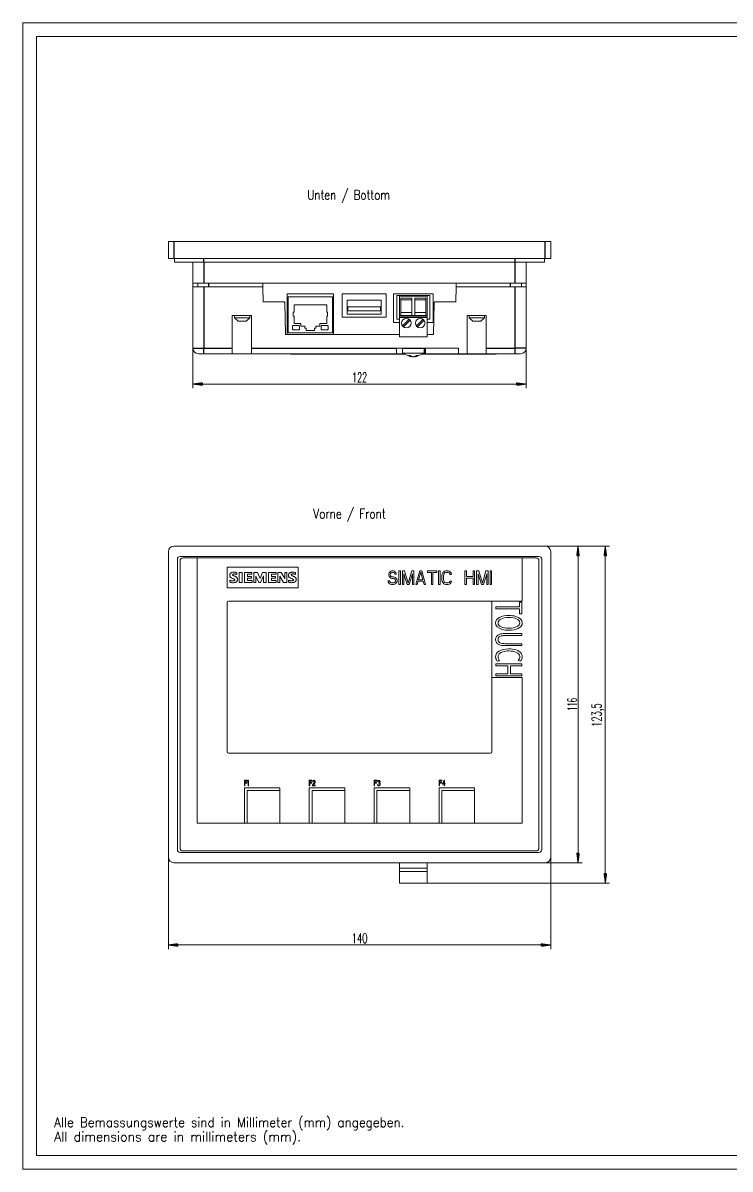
# Model space of a CAD drawing. Header units: millimetres. Extents: x 0 to 594, y 0 to 420.
# Drawn here: x 0 to 258.9, y 0 to 420 of the extents above; entities that cross this region are included whole.
import ezdxf

# ---------------------------------------------------------------- set-up
doc = ezdxf.new("R2010")
doc.units = ezdxf.units.MM
for name, color, linetype in [('1', 7, 'Continuous'), ('106', 7, 'Continuous'), ('201', 7, 'Continuous')]:
    doc.layers.add(name, color=color, linetype=linetype)
doc.styles.add('blockfont', font='simplex.shx')
doc.styles.add('latin_extended', font='simplex.shx')

msp = doc.modelspace()

# ---------------------------------------------------------------- hatches: boundary and pattern name
at = {"layer": '106', "linetype": 'Continuous', "lineweight": 13}
h = msp.add_hatch(dxfattribs=at)
h.set_pattern_fill('ANSI31', scale=0.0062, style=0)
h.paths.add_polyline_path([(62.246, 287.657), (65.746, 288.118), (65.746, 287.197)], flags=0)
h = msp.add_hatch(dxfattribs=at)
h.set_pattern_fill('ANSI31', scale=0.0062, style=0)
h.paths.add_polyline_path([(184.246, 287.657), (180.746, 287.197), (180.746, 288.118)], flags=0)
h = msp.add_hatch(dxfattribs=at)
h.set_pattern_fill('ANSI31', scale=0.0062, style=0)
h.paths.add_polyline_path([(203.246, 228.263), (203.707, 224.763), (202.785, 224.763)], flags=0)
h = msp.add_hatch(dxfattribs=at)
h.set_pattern_fill('ANSI31', scale=0.0062, style=0)
h.paths.add_polyline_path([(213.246, 228.263), (213.707, 224.763), (212.785, 224.763)], flags=0)
h = msp.add_hatch(dxfattribs=at)
h.set_pattern_fill('ANSI31', scale=0.0062, style=0)
h.paths.add_polyline_path([(203.246, 112.263), (202.785, 115.763), (203.707, 115.763)], flags=0)
h = msp.add_hatch(dxfattribs=at)
h.set_pattern_fill('ANSI31', scale=0.0062, style=0)
h.paths.add_polyline_path([(213.246, 104.763), (212.785, 108.263), (213.707, 108.263)], flags=0)
h = msp.add_hatch(dxfattribs=at)
h.set_pattern_fill('ANSI31', scale=0.0062, style=0)
h.paths.add_polyline_path([(53.246, 82.115), (56.746, 82.576), (56.746, 81.655)], flags=0)
h = msp.add_hatch(dxfattribs=at)
h.set_pattern_fill('ANSI31', scale=0.0062, style=0)
h.paths.add_polyline_path([(193.246, 82.115), (189.746, 81.655), (189.746, 82.576)], flags=0)

# ---------------------------------------------------------------- linework, layer by layer
at = {"layer": '1', "color": 7, "linetype": 'Continuous', "lineweight": 13}
for p, q in [((53.246, 339.875), (55.246, 339.875)), ((53.246, 333.675), (53.246, 339.875)), ((191.246, 339.875), (55.246, 339.875)), ((191.246, 339.875), (193.246, 339.875)), ((193.246, 339.875), (193.246, 333.675)), ((55.246, 333.675), (53.246, 333.675)), ((191.246, 333.675), (55.246, 333.675)), ((55.496, 332.275), (55.496, 333.675)), ((55.496, 332.275), (66.246, 332.275)), ((62.246, 324.675), (62.246, 332.275)), ((180.246, 332.275), (66.246, 332.275)), ((190.996, 332.275), (180.246, 332.275)), ((184.246, 332.275), (184.246, 324.675)), ((190.996, 332.275), (190.996, 333.675)), ((193.246, 333.675), (191.246, 333.675)), ((66.246, 324.675), (62.246, 324.675)), ((63.997, 323.275), (63.997, 324.675)), ((180.246, 324.675), (66.246, 324.675)), ((87.848, 323.275), (87.823, 324.675)), ((158.668, 324.675), (158.644, 323.275)), ((184.246, 324.675), (180.246, 324.675)), ((182.496, 324.675), (182.496, 323.275)), ((62.246, 300.775), (62.246, 323.275)), ((62.246, 323.275), (66.246, 323.275)), ((87.848, 323.275), (66.246, 323.275)), ((87.944, 317.775), (87.848, 323.275)), ((96.746, 305.775), (96.746, 320.675)), ((96.746, 320.675), (113.746, 320.675)), ((97.146, 319.675), (97.146, 306.425)), ((113.346, 319.675), (97.146, 319.675)), ((113.346, 306.425), (113.346, 319.675)), ((113.746, 320.675), (113.746, 305.775)), ((116.946, 312.202), (116.946, 320.675)), ((116.946, 320.675), (132.946, 320.675)), ((132.946, 320.675), (132.946, 312.202)), ((135.646, 320.675), (150.246, 320.675)), ((135.646, 310.175), (135.646, 320.675)), ((136.856, 320.075), (136.856, 311.475)), ((149.016, 320.075), (136.856, 320.075)), ((137.856, 319.905), (137.856, 312.739)), ((148.016, 319.905), (137.856, 319.905)), ((148.016, 319.905), (148.016, 312.739)), ((149.016, 311.475), (149.016, 320.075)), ((150.246, 320.675), (150.246, 310.175)), ((158.644, 323.275), (158.548, 317.775)), ((180.246, 323.275), (158.644, 323.275)), ((180.246, 323.275), (184.246, 323.275)), ((184.246, 323.275), (184.246, 300.775)), ((95.608, 317.775), (87.944, 317.775)), ((96.112, 305.775), (95.908, 317.481)), ((99.276, 314.012), (99.276, 316.64)), ((99.276, 316.64), (111.216, 316.64)), ((111.216, 316.64), (111.216, 314.012)), ((118.686, 318.395), (118.686, 313.275)), ((131.186, 318.395), (118.686, 318.395)), ((118.936, 315.945), (118.936, 314.445)), ((130.936, 315.945), (118.936, 315.945)), ((130.936, 314.445), (130.936, 315.945)), ((131.186, 313.275), (131.186, 318.395)), ((138.396, 319.105), (138.396, 312.739)), ((142.396, 319.105), (138.396, 319.105)), ((138.396, 318.499), (142.396, 318.499)), ((142.396, 319.105), (142.396, 312.739)), ((143.476, 319.105), (143.476, 312.739)), ((147.476, 319.105), (143.476, 319.105)), ((143.476, 318.499), (147.476, 318.499)), ((147.476, 319.105), (147.476, 312.739)), ((150.584, 317.481), (150.379, 305.775)), ((158.548, 317.775), (150.884, 317.775)), ((76.632, 312.775), (76.632, 300.775)), ((76.632, 312.775), (83.643, 312.775)), ((77.446, 312.775), (77.446, 311.975)), ((77.446, 311.975), (80.246, 311.975)), ((77.446, 311.975), (78.792, 310.675)), ((80.246, 311.975), (83.046, 311.975)), ((81.7, 310.675), (83.046, 311.975)), ((83.046, 311.975), (83.046, 312.775)), ((83.643, 300.775), (83.643, 312.775)), ((98.926, 312.488), (98.926, 314.012)), ((98.926, 314.012), (99.276, 314.012)), ((99.276, 312.488), (98.926, 312.488)), ((99.276, 309.86), (99.276, 312.488)), ((111.216, 314.012), (111.566, 314.012)), ((111.566, 312.488), (111.216, 312.488)), ((111.216, 312.488), (111.216, 309.86)), ((111.566, 314.012), (111.566, 312.488)), ((132.946, 312.202), (116.946, 312.202)), ((118.686, 313.275), (131.186, 313.275)), ((118.936, 314.445), (130.936, 314.445)), ((136.856, 311.475), (137.856, 311.475)), ((137.856, 312.739), (137.856, 312.505)), ((138.396, 312.739), (137.856, 312.739)), ((137.856, 312.505), (137.856, 312.005)), ((148.016, 312.505), (137.856, 312.505)), ((137.856, 312.005), (137.856, 305.005)), ((148.016, 312.005), (137.856, 312.005)), ((138.396, 313.843), (142.396, 313.843)), ((142.396, 312.739), (138.396, 312.739)), ((141.444, 311.407), (138.994, 308.957)), ((139.348, 308.604), (141.797, 311.053)), ((143.476, 312.739), (142.396, 312.739)), ((143.476, 313.843), (147.476, 313.843)), ((147.476, 312.739), (143.476, 312.739)), ((146.524, 311.407), (144.074, 308.957)), ((144.428, 308.604), (146.877, 311.053)), ((148.016, 312.739), (147.476, 312.739)), ((148.016, 312.739), (148.016, 312.505)), ((148.016, 312.505), (148.016, 312.005)), ((148.016, 312.005), (148.016, 305.005)), ((148.016, 311.475), (149.016, 311.475)), ((162.632, 312.775), (162.632, 298.775)), ((162.632, 312.775), (169.643, 312.775)), ((163.446, 312.775), (163.446, 311.975)), ((163.446, 311.975), (166.246, 311.975)), ((163.446, 311.975), (164.792, 310.675)), ((166.246, 311.975), (169.046, 311.975)), ((167.7, 310.675), (169.046, 311.975)), ((169.046, 311.975), (169.046, 312.775)), ((169.643, 300.775), (169.643, 312.775)), ((78.792, 310.675), (81.7, 310.675)), ((98.746, 307.82), (98.746, 308.82)), ((98.996, 309.07), (100.996, 309.07)), ((100.996, 307.57), (98.996, 307.57)), ((101.776, 309.86), (99.276, 309.86)), ((101.246, 308.82), (101.246, 307.82)), ((101.776, 308.86), (101.776, 309.86)), ((103.276, 308.86), (101.776, 308.86)), ((103.276, 308.11), (103.276, 308.86)), ((103.696, 308.11), (103.276, 308.11)), ((103.696, 307.32), (103.696, 308.11)), ((106.796, 307.32), (103.696, 307.32)), ((107.216, 308.11), (106.796, 308.11)), ((106.796, 308.11), (106.796, 307.32)), ((108.716, 308.86), (107.216, 308.86)), ((107.216, 308.86), (107.216, 308.11)), ((111.216, 309.86), (108.716, 309.86)), ((108.716, 309.86), (108.716, 308.86)), ((109.246, 307.82), (109.246, 308.82)), ((109.496, 309.07), (111.496, 309.07)), ((111.496, 307.57), (109.496, 307.57)), ((111.746, 308.82), (111.746, 307.82)), ((137.856, 310.175), (135.646, 310.175)), ((150.246, 310.175), (148.016, 310.175)), ((164.792, 310.675), (167.7, 310.675)), ((137.856, 305.775), (96.112, 305.775)), ((97.146, 306.425), (113.346, 306.425)), ((148.016, 305.005), (137.856, 305.005)), ((150.379, 305.775), (148.015, 305.775)), ((66.246, 298.775), (64.246, 298.775)), ((76.632, 298.775), (66.246, 298.775)), ((76.632, 300.775), (76.632, 298.775)), ((76.632, 298.775), (83.643, 298.775)), ((83.643, 298.775), (83.643, 300.775)), ((136.832, 298.775), (83.643, 298.775)), ((98.017, 298.675), (98.017, 298.775)), ((139.691, 298.675), (98.017, 298.675)), ((99.255, 298.675), (99.255, 298.663)), ((105.048, 298.663), (105.048, 298.675)), ((107.909, 298.675), (107.909, 298.663)), ((114.122, 298.675), (114.122, 298.663)), ((115.525, 298.675), (115.525, 298.663)), ((123.085, 298.675), (123.085, 298.663)), ((123.141, 298.675), (123.141, 298.663)), ((124.638, 298.675), (124.638, 298.663)), ((124.675, 298.675), (124.675, 298.663)), ((125.698, 298.663), (125.698, 298.675)), ((125.751, 298.663), (125.751, 298.675)), ((136.832, 300.875), (136.832, 300.775)), ((136.832, 300.875), (159.494, 300.875)), ((136.832, 300.775), (136.832, 298.775)), ((136.832, 298.775), (139.457, 298.775)), ((138.946, 300.716), (146.946, 300.716)), ((138.946, 300.716), (138.946, 298.992)), ((146.946, 298.992), (138.946, 298.992)), ((138.946, 298.992), (142.048, 297.675)), ((139.386, 300.875), (139.386, 300.716)), ((143.844, 297.675), (146.946, 298.992)), ((149.867, 298.675), (146.199, 298.675)), ((146.435, 298.775), (147.438, 298.775)), ((146.506, 300.716), (146.506, 300.875)), ((146.946, 298.992), (146.946, 300.716)), ((147.438, 298.775), (159.494, 298.775)), ((147.513, 298.675), (147.513, 298.665)), ((148.826, 298.665), (148.826, 298.675)), ((149.866, 298.675), (155.087, 298.675)), ((149.867, 298.675), (149.867, 298.775)), ((150.058, 298.675), (150.058, 298.665)), ((150.082, 298.675), (150.082, 298.665)), ((151.547, 298.675), (151.547, 298.665)), ((152.86, 298.665), (152.86, 298.675)), ((153.145, 298.675), (153.145, 298.665)), ((153.198, 298.675), (153.198, 298.665)), ((154.661, 298.675), (154.661, 298.665)), ((155.087, 298.675), (155.087, 298.775)), ((155.187, 298.675), (155.087, 298.675)), ((155.187, 298.675), (155.187, 298.775)), ((155.187, 298.675), (156.226, 298.675)), ((156.226, 298.675), (156.226, 298.775)), ((157.016, 298.675), (156.226, 298.675)), ((156.544, 298.675), (156.544, 298.665)), ((157.016, 298.675), (157.016, 298.775)), ((157.736, 298.675), (157.016, 298.675)), ((157.736, 298.675), (157.736, 298.775)), ((159.536, 298.675), (157.736, 298.675)), ((158.371, 298.665), (158.371, 298.675)), ((158.625, 298.675), (158.625, 298.665)), ((158.854, 298.665), (158.854, 298.675)), ((159.004, 298.675), (159.004, 298.665)), ((159.028, 298.675), (159.028, 298.665)), ((159.108, 298.675), (159.108, 298.665)), ((159.494, 298.775), (159.494, 300.875)), ((162.632, 298.775), (159.494, 298.775)), ((159.536, 298.675), (159.536, 298.775)), ((160.256, 298.675), (159.536, 298.675)), ((159.789, 298.665), (159.789, 298.675)), ((160.256, 298.675), (160.256, 298.775)), ((161.046, 298.675), (160.256, 298.675)), ((160.578, 298.675), (160.578, 298.665)), ((160.888, 298.665), (160.888, 298.675)), ((161.046, 298.675), (161.046, 298.775)), ((162.086, 298.675), (161.046, 298.675)), ((161.098, 298.675), (161.098, 298.665)), ((161.138, 298.675), (161.138, 298.665)), ((162.086, 298.675), (162.086, 298.775)), ((162.186, 298.675), (162.086, 298.675)), ((162.186, 298.675), (162.186, 298.775)), ((162.186, 298.675), (173.296, 298.675)), ((162.632, 298.775), (169.643, 298.775)), ((162.785, 298.675), (162.785, 298.665)), ((163.755, 298.675), (163.755, 298.665)), ((163.794, 298.665), (163.794, 298.675)), ((164.006, 298.675), (164.006, 298.665)), ((165.015, 298.665), (165.015, 298.675)), ((166.392, 298.675), (166.392, 298.665)), ((168.535, 298.675), (168.535, 298.665)), ((169.643, 298.775), (169.643, 300.775)), ((180.246, 298.775), (169.643, 298.775)), ((169.795, 298.665), (169.795, 298.675)), ((173.296, 298.775), (173.296, 298.675)), ((182.246, 298.775), (180.246, 298.775)), ((142.092, 297.675), (142.092, 298.008)), ((143.182, 297.675), (142.71, 297.675)), ((143.8, 297.675), (143.8, 298.008)), ((191.246, 228.263), (55.246, 228.263)), ((53.246, 114.263), (53.246, 226.263)), ((56.546, 117.063), (56.546, 223.463)), ((57.546, 224.463), (188.946, 224.463)), ((57.546, 117.563), (57.546, 222.963)), ((58.546, 223.963), (63.746, 223.963)), ((63.746, 223.963), (63.746, 126.763)), ((182.746, 223.963), (63.746, 223.963)), ((182.746, 223.963), (187.946, 223.963)), ((182.746, 208.113), (182.746, 223.963)), ((188.946, 222.963), (188.946, 117.563)), ((189.946, 223.463), (189.946, 117.063)), ((193.246, 114.263), (193.246, 226.263)), ((74.796, 220.54), (74.796, 213.04)), ((100.796, 220.54), (74.796, 220.54)), ((78.37, 217.898), (78.37, 218.6)), ((79.189, 218.639), (79.189, 214.973)), ((80.32, 218.639), (79.189, 218.639)), ((80.32, 214.973), (80.32, 218.639)), ((83.869, 218.639), (81.178, 218.639)), ((81.178, 218.639), (81.178, 214.973)), ((83.869, 217.976), (83.869, 218.639)), ((84.571, 218.639), (84.571, 214.973)), ((85.897, 218.639), (84.571, 218.639)), ((86.872, 216.416), (85.897, 218.639)), ((87.769, 218.639), (86.872, 216.416)), ((89.095, 218.639), (87.769, 218.639)), ((89.095, 214.973), (89.095, 218.639)), ((89.953, 218.639), (89.953, 214.973)), ((92.683, 218.639), (89.953, 218.639)), ((92.683, 217.976), (92.683, 218.639)), ((94.555, 218.639), (93.346, 218.639)), ((93.346, 218.639), (93.346, 214.973)), ((95.842, 216.377), (94.555, 218.639)), ((96.622, 218.639), (95.842, 218.639)), ((95.842, 218.639), (95.842, 216.377)), ((96.622, 214.973), (96.622, 218.639)), ((99.82, 217.898), (99.82, 218.6)), ((100.796, 213.04), (100.796, 220.54)), ((133.962, 218.019), (134.05, 218.445)), ((134.05, 218.445), (134.404, 218.871)), ((134.404, 218.871), (134.758, 219.083)), ((134.847, 218.445), (134.581, 218.232)), ((134.758, 219.083), (135.113, 219.19)), ((135.113, 218.551), (134.847, 218.445)), ((135.113, 219.19), (135.555, 219.19)), ((135.644, 218.551), (135.113, 218.551)), ((135.555, 219.19), (135.998, 219.083)), ((135.909, 218.445), (135.644, 218.551)), ((136.087, 218.232), (135.909, 218.445)), ((135.998, 219.083), (136.352, 218.764)), ((136.352, 218.764), (136.618, 218.339)), ((137.68, 214.19), (137.68, 219.19)), ((137.68, 219.19), (138.212, 219.19)), ((138.212, 219.19), (138.212, 214.19)), ((138.92, 219.19), (139.717, 219.19)), ((138.92, 214.19), (138.92, 219.19)), ((139.717, 219.19), (141.045, 214.722)), ((141.045, 214.722), (142.373, 219.19)), ((142.373, 219.19), (143.17, 219.19)), ((143.17, 219.19), (143.17, 214.19)), ((143.878, 214.19), (145.295, 219.19)), ((145.649, 218.764), (144.852, 215.892)), ((145.295, 219.19), (146.003, 219.19)), ((146.446, 215.892), (145.649, 218.764)), ((146.003, 219.19), (147.42, 214.19)), ((148.128, 218.658), (148.128, 219.19)), ((148.128, 219.19), (151.493, 219.19)), ((149.545, 218.658), (148.128, 218.658)), ((149.545, 214.19), (149.545, 218.658)), ((151.493, 218.658), (150.076, 218.658)), ((150.076, 218.658), (150.076, 214.19)), ((151.493, 219.19), (151.493, 218.658)), ((152.201, 214.19), (152.201, 219.19)), ((152.201, 219.19), (152.732, 219.19)), ((152.732, 219.19), (152.732, 214.19)), ((153.529, 218.019), (153.706, 218.445)), ((153.706, 218.445), (154.061, 218.871)), ((154.061, 218.871), (154.415, 219.083)), ((154.503, 218.445), (154.238, 218.232)), ((154.415, 219.083), (154.857, 219.19)), ((154.857, 218.551), (154.503, 218.445)), ((154.857, 219.19), (155.654, 219.19)), ((155.654, 218.551), (154.857, 218.551)), ((155.654, 219.19), (156.097, 219.083)), ((156.008, 218.445), (155.654, 218.551)), ((156.274, 218.232), (156.008, 218.445)), ((156.097, 219.083), (156.451, 218.871)), ((156.451, 218.871), (156.805, 218.445)), ((156.805, 218.445), (156.894, 217.913)), ((161.852, 214.19), (161.852, 219.19)), ((161.852, 219.19), (162.383, 219.19)), ((162.383, 219.19), (162.383, 217.168)), ((164.863, 219.19), (165.394, 219.19)), ((164.863, 217.168), (164.863, 219.19)), ((165.394, 219.19), (165.394, 214.19)), ((166.102, 219.19), (166.899, 219.19)), ((166.102, 214.19), (166.102, 219.19)), ((166.899, 219.19), (168.227, 214.722)), ((168.227, 214.722), (169.555, 219.19)), ((169.555, 219.19), (170.352, 219.19)), ((170.352, 219.19), (170.352, 214.19)), ((171.061, 214.19), (171.061, 219.19)), ((171.061, 219.19), (171.592, 219.19)), ((171.592, 219.19), (171.592, 214.19)), ((75.757, 215.753), (75.757, 215.051)), ((79.189, 214.973), (80.32, 214.973)), ((81.178, 214.973), (83.908, 214.973)), ((82.231, 217.976), (83.869, 217.976)), ((82.231, 217.118), (82.231, 217.976)), ((83.674, 217.118), (82.231, 217.118)), ((82.231, 216.533), (83.674, 216.533)), ((82.231, 215.636), (82.231, 216.533)), ((83.908, 215.636), (82.231, 215.636)), ((83.674, 216.533), (83.674, 217.118)), ((83.908, 214.973), (83.908, 215.636)), ((84.571, 214.973), (85.312, 214.973)), ((85.312, 214.973), (85.312, 217.313)), ((85.312, 217.313), (86.326, 214.934)), ((86.326, 214.934), (86.989, 214.934)), ((86.989, 214.934), (88.042, 217.352)), ((88.042, 217.352), (88.042, 214.973)), ((88.042, 214.973), (89.095, 214.973)), ((89.953, 214.973), (92.722, 214.973)), ((91.045, 217.976), (92.683, 217.976)), ((91.045, 217.118), (91.045, 217.976)), ((92.488, 217.118), (91.045, 217.118)), ((91.045, 215.636), (91.045, 216.533)), ((91.045, 216.533), (92.488, 216.533)), ((92.722, 215.636), (91.045, 215.636)), ((92.488, 216.533), (92.488, 217.118)), ((92.722, 214.973), (92.722, 215.636)), ((93.346, 214.973), (94.087, 214.973)), ((94.087, 214.973), (94.087, 217.313)), ((94.087, 217.313), (95.413, 214.973)), ((95.413, 214.973), (96.622, 214.973)), ((97.246, 215.753), (97.246, 215.051)), ((133.696, 215.573), (134.227, 215.573)), ((133.784, 215.147), (133.696, 215.573)), ((134.05, 214.615), (133.784, 215.147)), ((133.962, 217.594), (133.962, 218.019)), ((134.05, 217.168), (133.962, 217.594)), ((134.404, 216.743), (134.05, 217.168)), ((134.493, 214.296), (134.05, 214.615)), ((134.227, 215.573), (134.316, 215.254)), ((134.316, 215.254), (134.581, 214.934)), ((134.758, 216.53), (134.404, 216.743)), ((134.581, 218.232), (134.493, 217.913)), ((134.493, 217.913), (134.493, 217.7)), ((134.493, 217.7), (134.581, 217.381)), ((134.936, 214.19), (134.493, 214.296)), ((134.581, 217.381), (134.847, 217.168)), ((134.581, 214.934), (134.936, 214.828)), ((135.113, 216.424), (134.758, 216.53)), ((134.847, 217.168), (135.113, 217.062)), ((134.936, 214.828), (135.644, 214.828)), ((135.113, 217.062), (135.644, 217.062)), ((135.644, 216.424), (135.113, 216.424)), ((135.644, 217.062), (136.087, 216.956)), ((135.998, 216.317), (135.644, 216.424)), ((135.644, 214.828), (135.998, 214.934)), ((136.087, 214.296), (135.644, 214.19)), ((136.264, 216.105), (135.998, 216.317)), ((135.998, 214.934), (136.264, 215.147)), ((136.175, 218.019), (136.087, 218.232)), ((136.087, 216.956), (136.441, 216.743)), ((136.441, 214.509), (136.087, 214.296)), ((136.706, 218.019), (136.175, 218.019)), ((136.441, 215.785), (136.264, 216.105)), ((136.264, 215.147), (136.441, 215.466)), ((136.441, 216.743), (136.795, 216.317)), ((136.441, 215.466), (136.441, 215.785)), ((136.795, 214.934), (136.441, 214.509)), ((136.618, 218.339), (136.706, 218.019)), ((136.795, 216.317), (136.972, 215.892)), ((136.972, 215.36), (136.795, 214.934)), ((136.972, 215.892), (136.972, 215.36)), ((140.691, 214.19), (139.451, 218.126)), ((139.451, 218.126), (139.451, 214.19)), ((142.639, 218.126), (141.399, 214.19)), ((142.639, 214.19), (142.639, 218.126)), ((144.764, 215.466), (144.409, 214.19)), ((146.534, 215.466), (144.764, 215.466)), ((144.852, 215.892), (146.446, 215.892)), ((146.889, 214.19), (146.534, 215.466)), ((153.441, 217.488), (153.529, 218.019)), ((153.441, 215.892), (153.441, 217.488)), ((153.529, 215.36), (153.441, 215.892)), ((153.706, 214.934), (153.529, 215.36)), ((154.061, 214.509), (153.706, 214.934)), ((154.061, 217.913), (153.972, 217.488)), ((153.972, 217.488), (153.972, 215.892)), ((153.972, 215.892), (154.061, 215.466)), ((154.238, 218.232), (154.061, 217.913)), ((154.061, 215.466), (154.238, 215.147)), ((154.415, 214.296), (154.061, 214.509)), ((154.238, 215.147), (154.503, 214.934)), ((154.857, 214.19), (154.415, 214.296)), ((154.503, 214.934), (154.857, 214.828)), ((154.857, 214.828), (155.654, 214.828)), ((155.654, 214.828), (156.008, 214.934)), ((156.097, 214.296), (155.654, 214.19)), ((156.008, 214.934), (156.274, 215.147)), ((156.451, 214.509), (156.097, 214.296)), ((156.363, 217.913), (156.274, 218.232)), ((156.274, 215.147), (156.363, 215.466)), ((156.894, 217.913), (156.363, 217.913)), ((156.363, 215.466), (156.894, 215.466)), ((156.805, 214.934), (156.451, 214.509)), ((156.894, 215.466), (156.805, 214.934)), ((162.383, 217.168), (164.863, 217.168)), ((164.863, 216.53), (162.383, 216.53)), ((162.383, 216.53), (162.383, 214.19)), ((164.863, 214.19), (164.863, 216.53)), ((167.873, 214.19), (166.633, 218.126)), ((166.633, 218.126), (166.633, 214.19)), ((169.821, 218.126), (168.581, 214.19)), ((169.821, 214.19), (169.821, 218.126)), ((74.796, 213.04), (100.796, 213.04)), ((135.644, 214.19), (134.936, 214.19)), ((138.212, 214.19), (137.68, 214.19)), ((139.451, 214.19), (138.92, 214.19)), ((141.399, 214.19), (140.691, 214.19)), ((143.17, 214.19), (142.639, 214.19)), ((144.409, 214.19), (143.878, 214.19)), ((147.42, 214.19), (146.889, 214.19)), ((150.076, 214.19), (149.545, 214.19)), ((152.732, 214.19), (152.201, 214.19)), ((155.654, 214.19), (154.857, 214.19)), ((162.383, 214.19), (161.852, 214.19)), ((165.394, 214.19), (164.863, 214.19)), ((166.633, 214.19), (166.102, 214.19)), ((168.581, 214.19), (167.873, 214.19)), ((170.352, 214.19), (169.821, 214.19)), ((171.592, 214.19), (171.061, 214.19)), ((74.796, 207.613), (74.796, 152.913)), ((171.196, 208.113), (75.296, 208.113)), ((171.196, 208.113), (182.746, 208.113)), ((171.696, 180.113), (171.696, 207.613)), ((182.746, 180.113), (171.696, 180.113)), ((171.696, 152.913), (171.696, 180.113)), ((182.746, 126.763), (182.746, 180.113)), ((75.296, 152.413), (171.196, 152.413)), ((81.106, 140.463), (81.106, 142.463)), ((81.106, 142.463), (82.081, 142.463)), ((81.268, 140.463), (81.106, 140.463)), ((81.106, 139.763), (81.106, 126.763)), ((94.106, 139.763), (81.106, 139.763)), ((82.081, 142.207), (81.268, 142.207)), ((81.268, 142.207), (81.268, 141.654)), ((81.268, 141.654), (81.973, 141.654)), ((81.973, 141.399), (81.268, 141.399)), ((81.268, 141.399), (81.268, 140.463)), ((81.973, 141.654), (81.973, 141.399)), ((82.081, 142.463), (82.081, 142.207)), ((82.106, 138.763), (82.106, 126.763)), ((94.106, 138.763), (82.106, 138.763)), ((82.298, 142.165), (82.46, 142.463)), ((82.298, 141.824), (82.298, 142.165)), ((82.46, 142.122), (82.298, 141.824)), ((82.46, 142.463), (82.623, 142.463)), ((82.46, 140.463), (82.46, 142.122)), ((82.623, 140.463), (82.46, 140.463)), ((82.623, 142.463), (82.623, 140.463)), ((94.106, 126.763), (94.106, 139.763)), ((104.866, 140.463), (104.866, 142.463)), ((104.866, 142.463), (105.841, 142.463)), ((105.028, 140.463), (104.866, 140.463)), ((104.866, 139.763), (104.866, 126.763)), ((117.866, 139.763), (104.866, 139.763)), ((105.841, 142.207), (105.028, 142.207)), ((105.028, 142.207), (105.028, 141.654)), ((105.028, 141.654), (105.733, 141.654)), ((105.028, 141.399), (105.028, 140.463)), ((105.733, 141.399), (105.028, 141.399)), ((105.733, 141.654), (105.733, 141.399)), ((105.841, 142.463), (105.841, 142.207)), ((105.866, 138.763), (105.866, 126.763)), ((117.866, 138.763), (105.866, 138.763)), ((106.058, 140.675), (106.816, 141.739)), ((106.058, 140.463), (106.058, 140.675)), ((107.033, 140.463), (106.058, 140.463)), ((106.085, 141.995), (106.112, 142.165)), ((106.22, 141.995), (106.085, 141.995)), ((106.112, 142.165), (106.22, 142.335)), ((106.22, 142.335), (106.328, 142.42)), ((106.274, 142.122), (106.22, 141.995)), ((106.356, 142.207), (106.274, 142.122)), ((106.951, 141.612), (106.274, 140.675)), ((106.274, 140.675), (107.033, 140.675)), ((106.328, 142.42), (106.518, 142.463)), ((106.491, 142.25), (106.356, 142.207)), ((106.599, 142.25), (106.491, 142.25)), ((106.518, 142.463), (106.626, 142.463)), ((106.735, 142.207), (106.599, 142.25)), ((106.626, 142.463), (106.789, 142.42)), ((106.816, 142.122), (106.735, 142.207)), ((106.789, 142.42), (106.897, 142.335)), ((106.87, 141.995), (106.816, 142.122)), ((106.816, 141.739), (106.87, 141.909)), ((106.87, 141.909), (106.87, 141.995)), ((106.897, 142.335), (107.006, 142.165)), ((107.006, 141.739), (106.951, 141.612)), ((107.006, 142.165), (107.033, 141.995)), ((107.033, 141.909), (107.006, 141.739)), ((107.033, 141.995), (107.033, 141.909)), ((107.033, 140.675), (107.033, 140.463)), ((117.866, 126.763), (117.866, 139.763)), ((128.626, 140.463), (128.626, 142.463)), ((128.626, 142.463), (129.601, 142.463)), ((128.788, 140.463), (128.626, 140.463)), ((128.626, 139.763), (128.626, 126.763)), ((141.626, 139.763), (128.626, 139.763)), ((129.601, 142.207), (128.788, 142.207)), ((128.788, 142.207), (128.788, 141.654)), ((128.788, 141.654), (129.493, 141.654)), ((129.493, 141.399), (128.788, 141.399)), ((128.788, 141.399), (128.788, 140.463)), ((129.493, 141.654), (129.493, 141.399)), ((129.601, 142.463), (129.601, 142.207)), ((129.626, 138.763), (129.626, 126.763)), ((141.626, 138.763), (129.626, 138.763)), ((129.845, 140.803), (129.818, 140.931)), ((129.818, 140.931), (129.953, 140.931)), ((129.845, 141.995), (129.872, 142.165)), ((129.98, 141.995), (129.845, 141.995)), ((129.899, 140.675), (129.845, 140.803)), ((129.872, 142.165), (129.98, 142.335)), ((129.98, 140.59), (129.899, 140.675)), ((129.953, 140.931), (129.98, 140.846)), ((129.98, 142.335), (130.088, 142.42)), ((130.034, 142.122), (129.98, 141.995)), ((129.98, 140.846), (130.034, 140.761)), ((130.088, 140.505), (129.98, 140.59)), ((130.116, 142.207), (130.034, 142.122)), ((130.034, 140.761), (130.088, 140.718)), ((130.088, 142.42), (130.278, 142.463)), ((130.088, 140.718), (130.224, 140.675)), ((130.197, 140.463), (130.088, 140.505)), ((130.251, 142.25), (130.116, 142.207)), ((130.413, 140.463), (130.197, 140.463)), ((130.224, 140.675), (130.386, 140.675)), ((130.359, 142.25), (130.251, 142.25)), ((130.251, 141.569), (130.359, 141.569)), ((130.251, 141.399), (130.251, 141.569)), ((130.359, 141.399), (130.251, 141.399)), ((130.278, 142.463), (130.332, 142.463)), ((130.332, 142.463), (130.522, 142.42)), ((130.495, 142.207), (130.359, 142.25)), ((130.359, 141.569), (130.522, 141.654)), ((130.522, 141.356), (130.359, 141.399)), ((130.386, 140.675), (130.522, 140.718)), ((130.522, 140.505), (130.413, 140.463)), ((130.576, 142.122), (130.495, 142.207)), ((130.522, 142.42), (130.63, 142.335)), ((130.522, 141.654), (130.576, 141.739)), ((130.603, 141.271), (130.522, 141.356)), ((130.522, 140.718), (130.576, 140.761)), ((130.63, 140.59), (130.522, 140.505)), ((130.63, 141.995), (130.576, 142.122)), ((130.576, 141.739), (130.63, 141.909)), ((130.684, 141.612), (130.576, 141.484)), ((130.576, 141.484), (130.711, 141.399)), ((130.576, 140.761), (130.63, 140.846)), ((130.657, 141.101), (130.603, 141.271)), ((130.63, 142.335), (130.738, 142.165)), ((130.63, 141.909), (130.63, 141.995)), ((130.63, 140.846), (130.657, 140.931)), ((130.711, 140.675), (130.63, 140.59)), ((130.657, 140.931), (130.657, 141.101)), ((130.738, 141.739), (130.684, 141.612)), ((130.711, 141.399), (130.766, 141.271)), ((130.766, 140.803), (130.711, 140.675)), ((130.738, 142.165), (130.766, 141.995)), ((130.766, 141.909), (130.738, 141.739)), ((130.766, 141.995), (130.766, 141.909)), ((130.766, 141.271), (130.793, 141.101)), ((130.793, 140.931), (130.766, 140.803)), ((130.793, 141.101), (130.793, 140.931)), ((141.626, 126.763), (141.626, 139.763)), ((152.386, 140.463), (152.386, 142.463)), ((152.386, 142.463), (153.361, 142.463)), ((152.548, 140.463), (152.386, 140.463)), ((152.386, 139.763), (152.386, 126.763)), ((165.386, 139.763), (152.386, 139.763)), ((152.548, 142.207), (152.548, 141.654)), ((153.361, 142.207), (152.548, 142.207)), ((152.548, 141.654), (153.253, 141.654)), ((152.548, 141.399), (152.548, 140.463)), ((153.253, 141.399), (152.548, 141.399)), ((153.253, 141.654), (153.253, 141.399)), ((153.361, 142.463), (153.361, 142.207)), ((153.386, 138.763), (153.386, 126.763)), ((165.386, 138.763), (153.386, 138.763)), ((153.578, 141.314), (154.228, 142.463)), ((153.578, 141.058), (153.578, 141.314)), ((154.228, 141.058), (153.578, 141.058)), ((154.228, 142.122), (153.767, 141.314)), ((153.767, 141.314), (154.228, 141.314)), ((154.228, 142.463), (154.39, 142.463)), ((154.228, 141.314), (154.228, 142.122)), ((154.228, 140.463), (154.228, 141.058)), ((154.39, 140.463), (154.228, 140.463)), ((154.39, 142.463), (154.39, 141.314)), ((154.39, 141.314), (154.661, 141.314)), ((154.661, 141.058), (154.39, 141.058)), ((154.39, 141.058), (154.39, 140.463)), ((154.661, 141.314), (154.661, 141.058)), ((165.386, 126.763), (165.386, 139.763)), ((63.746, 126.763), (182.746, 126.763)), ((188.946, 116.063), (57.546, 116.063)), ((187.946, 116.563), (58.546, 116.563)), ((191.246, 112.263), (55.246, 112.263)), ((137.856, 112.263), (137.856, 110.283)), ((137.856, 110.283), (137.856, 109.063)), ((148.016, 110.283), (137.856, 110.283)), ((148.016, 112.263), (148.016, 110.283)), ((148.016, 110.283), (148.016, 109.063)), ((137.856, 109.063), (137.856, 104.763)), ((148.016, 109.063), (137.856, 109.063)), ((148.016, 109.063), (148.016, 104.763)), ((148.016, 104.763), (137.856, 104.763))]:
    msp.add_line(p, q, dxfattribs=at)
at = {"layer": '1', "color": 7, "linetype": 'Continuous', "lineweight": 25}
for p, q in [((55.246, 339.875), (55.246, 333.675)), ((191.246, 333.675), (191.246, 339.875)), ((66.246, 332.275), (66.246, 333.675)), ((66.246, 332.275), (66.246, 324.675)), ((180.246, 332.275), (180.246, 333.675)), ((180.246, 324.675), (180.246, 332.275)), ((67.997, 324.675), (67.997, 323.275)), ((178.496, 323.275), (178.496, 324.675)), ((66.246, 323.275), (66.246, 300.775)), ((180.246, 300.775), (180.246, 323.275)), ((62.246, 300.775), (66.246, 300.775)), ((66.246, 298.775), (66.246, 300.775)), ((66.246, 300.775), (76.632, 300.775)), ((83.643, 300.775), (136.832, 300.775)), ((147.438, 298.775), (147.438, 300.875)), ((169.643, 300.775), (180.246, 300.775)), ((184.246, 300.775), (180.246, 300.775)), ((180.246, 298.775), (180.246, 300.775)), ((142.017, 297.711), (142.017, 298.05)), ((143.875, 297.711), (143.875, 298.05))]:
    msp.add_line(p, q, dxfattribs=at)
at = {"layer": '1', "color": 7, "linetype": 'Continuous', "lineweight": 13}
for centre in [(140.396, 310.005), (145.476, 310.005)]:
    msp.add_circle(centre, 1.75, dxfattribs=at)
for centre, radius, start, end in [((98.996, 308.82), 0.25, 90, 180), ((98.996, 307.82), 0.25, 180, 270), ((100.996, 308.82), 0.25, 0, 90), ((100.996, 307.82), 0.25, 270, 360), ((109.496, 308.82), 0.25, 90, 180), ((109.496, 307.82), 0.25, 180, 270), ((111.496, 308.82), 0.25, 0, 90), ((111.496, 307.82), 0.25, 270, 0), ((64.246, 300.775), 2, 180, 270), ((182.246, 300.775), 2, 270, 0), ((55.246, 226.263), 2, 90, 180), ((191.246, 226.263), 2, 360, 90), ((57.546, 223.463), 1, 90, 180), ((58.546, 222.963), 1, 90, 180), ((187.946, 222.963), 1, 0, 90), ((188.946, 223.463), 1, 360, 90), ((75.296, 207.613), 0.5, 90, 180), ((171.196, 207.613), 0.5, 0, 90), ((75.296, 152.913), 0.5, 180, 270), ((171.196, 152.913), 0.5, 270, 0), ((55.246, 114.263), 2, 180, 270), ((57.546, 117.063), 1, 180, 270), ((58.546, 117.563), 1, 180, 270), ((187.946, 117.563), 1, 270, 0), ((188.946, 117.063), 1, 270, 360), ((191.246, 114.263), 2, 270, 0)]:
    msp.add_arc(centre, radius, start, end, dxfattribs=at)
for points in [[(95.908, 317.481), (95.906, 317.579), (95.831, 317.702), (95.707, 317.775), (95.608, 317.775)], [(150.884, 317.775), (150.785, 317.775), (150.661, 317.702), (150.585, 317.579), (150.584, 317.481)], [(141.81, 298.168), (141.71, 298.158), (141.514, 298.148), (141.323, 298.158), (141.229, 298.168)], [(142.017, 297.711), (142.041, 297.698), (142.061, 297.686), (142.079, 297.675)], [(142.079, 297.675), (142.084, 297.675), (142.088, 297.675), (142.092, 297.675)], [(142.71, 297.675), (142.681, 297.686), (142.654, 297.698), (142.63, 297.711)], [(143.262, 297.711), (143.238, 297.698), (143.211, 297.686), (143.182, 297.675)], [(143.8, 297.675), (143.804, 297.675), (143.808, 297.675), (143.812, 297.675)], [(143.812, 297.675), (143.83, 297.686), (143.851, 297.698), (143.875, 297.711)], [(144.663, 298.168), (144.569, 298.158), (144.378, 298.148), (144.182, 298.158), (144.082, 298.168)], [(173.196, 205.268), (173.196, 205.504), (173.196, 205.741), (173.196, 205.977)], [(173.196, 205.977), (176.061, 205.977), (178.926, 205.977), (181.791, 205.977)], [(181.791, 207.763), (182.092, 207.763), (182.394, 207.763), (182.696, 207.763)], [(181.791, 205.977), (181.791, 206.572), (181.791, 207.167), (181.791, 207.763)], [(182.696, 207.763), (182.696, 206.329), (182.696, 204.895), (182.696, 203.461)], [(181.791, 205.268), (178.926, 205.268), (176.061, 205.268), (173.196, 205.268)], [(181.791, 203.461), (181.791, 204.063), (181.791, 204.666), (181.791, 205.268)], [(182.696, 203.461), (182.394, 203.461), (182.092, 203.461), (181.791, 203.461)], [(177.388, 196.231), (179.157, 196.231), (180.927, 196.231), (182.696, 196.231)], [(182.696, 196.231), (182.696, 195.996), (182.696, 195.76), (182.696, 195.525)], [(182.696, 192.514), (182.696, 192.29), (182.696, 192.065), (182.696, 191.841)], [(173.196, 184.412), (173.196, 184.648), (173.196, 184.884), (173.196, 185.119)], [(173.196, 185.119), (176.363, 185.119), (179.529, 185.119), (182.696, 185.119)], [(174.471, 186.302), (174.177, 186.243), (173.884, 186.184), (173.591, 186.125)], [(173.968, 187.764), (173.968, 187.284), (174.134, 186.797), (174.471, 186.302)], [(182.241, 186.159), (181.948, 186.235), (181.656, 186.312), (181.363, 186.388)], [(182.696, 185.119), (182.696, 184.884), (182.696, 184.648), (182.696, 184.412)], [(177.609, 184.412), (176.138, 184.412), (174.667, 184.412), (173.196, 184.412)], [(173.196, 181.47), (174.667, 181.47), (176.138, 181.47), (177.609, 181.47)], [(173.196, 180.763), (173.196, 180.998), (173.196, 181.234), (173.196, 181.47)], [(182.696, 180.763), (179.529, 180.763), (176.363, 180.763), (173.196, 180.763)], [(177.609, 181.47), (177.609, 182.451), (177.609, 183.431), (177.609, 184.412)], [(178.512, 184.412), (178.512, 183.431), (178.512, 182.451), (178.512, 181.47)], [(182.696, 184.412), (181.301, 184.412), (179.906, 184.412), (178.512, 184.412)], [(178.512, 181.47), (179.906, 181.47), (181.301, 181.47), (182.696, 181.47)], [(182.696, 181.47), (182.696, 181.234), (182.696, 180.998), (182.696, 180.763)]]:
    msp.add_open_spline(points, degree=3, dxfattribs=at)
for points, knots in [([(141.229, 298.168), (141.359, 298.09), (141.489, 298.012), (141.686, 297.897), (141.752, 297.859), (141.884, 297.784), (141.95, 297.747), (142.017, 297.711)], [0, 0, 0, 0, 0.5, 0.5, 0.75, 0.75, 1, 1, 1, 1]), ([(142.63, 297.711), (142.562, 297.747), (142.494, 297.784), (142.357, 297.859), (142.289, 297.897), (142.084, 298.012), (141.947, 298.09), (141.81, 298.168)], [0, 0, 0, 0, 0.25, 0.25, 0.5, 0.5, 1, 1, 1, 1]), ([(144.082, 298.168), (143.944, 298.09), (143.808, 298.012), (143.603, 297.897), (143.535, 297.859), (143.398, 297.784), (143.33, 297.747), (143.262, 297.711)], [0, 0, 0, 0, 0.5, 0.5, 0.75, 0.75, 1, 1, 1, 1]), ([(143.875, 297.711), (143.941, 297.747), (144.008, 297.784), (144.14, 297.859), (144.206, 297.897), (144.403, 298.012), (144.533, 298.09), (144.663, 298.168)], [0, 0, 0, 0, 0.25, 0.25, 0.5, 0.5, 1, 1, 1, 1]), ([(78.37, 218.6), (78.219, 218.627), (77.951, 218.676), (77.597, 218.726), (77.257, 218.75), (76.912, 218.725), (76.547, 218.645), (76.217, 218.501), (75.933, 218.28), (75.75, 217.953), (75.701, 217.596), (75.75, 217.247), (75.922, 216.942), (76.147, 216.736), (76.409, 216.59), (76.708, 216.451), (77.04, 216.317), (77.327, 216.183), (77.505, 216.058), (77.58, 215.906), (77.531, 215.766), (77.4, 215.671), (77.242, 215.617), (77.072, 215.584), (76.902, 215.567), (76.675, 215.56), (76.395, 215.578), (76.071, 215.642), (75.861, 215.712), (75.757, 215.753)], [0, 0, 0, 0, 0.0581665, 0.1032908, 0.1354975, 0.1873897, 0.2339273, 0.2765733, 0.3234687, 0.3675738, 0.4151171, 0.457643, 0.4993354, 0.5450227, 0.571534, 0.61311, 0.6698859, 0.7073551, 0.7334426, 0.7512364, 0.7668755, 0.7853706, 0.8105864, 0.8298345, 0.8512928, 0.8751061, 0.916093, 0.9575002, 1, 1, 1, 1]), ([(99.82, 218.6), (99.671, 218.625), (99.406, 218.672), (99.055, 218.718), (98.719, 218.74), (98.381, 218.714), (98.023, 218.631), (97.697, 218.482), (97.417, 218.26), (97.232, 217.938), (97.183, 217.587), (97.234, 217.243), (97.409, 216.94), (97.637, 216.734), (97.903, 216.586), (98.202, 216.447), (98.534, 216.314), (98.821, 216.183), (99, 216.062), (99.077, 215.913), (99.027, 215.774), (98.895, 215.682), (98.734, 215.628), (98.559, 215.592), (98.387, 215.573), (98.16, 215.564), (97.882, 215.581), (97.559, 215.644), (97.349, 215.712), (97.246, 215.753)], [0, 0, 0, 0, 0.0575833, 0.1025408, 0.134994, 0.1855976, 0.2314478, 0.2740462, 0.3215332, 0.3654461, 0.4118492, 0.4541756, 0.4960262, 0.5422155, 0.5698439, 0.6117526, 0.6680869, 0.7058853, 0.7320387, 0.7495673, 0.7649235, 0.783472, 0.8090204, 0.8295719, 0.8514913, 0.8749298, 0.9159746, 0.9574402, 1, 1, 1, 1]), ([(75.757, 215.051), (75.886, 215.014), (76.138, 214.95), (76.511, 214.89), (76.898, 214.869), (77.29, 214.892), (77.681, 214.973), (78.045, 215.119), (78.365, 215.34), (78.584, 215.676), (78.641, 216.047), (78.59, 216.406), (78.42, 216.72), (78.191, 216.936), (77.925, 217.088), (77.627, 217.234), (77.298, 217.375), (77.012, 217.51), (76.835, 217.639), (76.763, 217.784), (76.8, 217.905), (76.896, 217.985), (77.017, 218.034), (77.146, 218.069), (77.272, 218.089), (77.454, 218.097), (77.704, 218.075), (78.028, 218.008), (78.252, 217.939), (78.37, 217.898)], [0, 0, 0, 0, 0.0509952, 0.0984697, 0.1428422, 0.1973612, 0.2470092, 0.2930898, 0.3451926, 0.3918904, 0.4404085, 0.4843378, 0.527032, 0.5732879, 0.6012454, 0.6431012, 0.6989888, 0.7365722, 0.7628733, 0.7810136, 0.7932606, 0.8076037, 0.8267279, 0.8423608, 0.8583205, 0.8747929, 0.911417, 0.9529868, 1, 1, 1, 1]), ([(97.246, 215.051), (97.374, 215.015), (97.626, 214.952), (97.997, 214.893), (98.382, 214.873), (98.772, 214.897), (99.159, 214.979), (99.517, 215.124), (99.83, 215.346), (100.041, 215.681), (100.095, 216.049), (100.044, 216.406), (99.875, 216.716), (99.651, 216.929), (99.389, 217.079), (99.095, 217.221), (98.769, 217.36), (98.484, 217.493), (98.306, 217.621), (98.225, 217.793), (98.311, 217.984), (98.558, 218.072), (98.848, 218.092), (99.174, 218.07), (99.495, 218.007), (99.71, 217.938), (99.82, 217.898)], [0, 0, 0, 0, 0.051177, 0.0988207, 0.1433514, 0.1979964, 0.2476205, 0.2935483, 0.344848, 0.3913825, 0.4403085, 0.4840455, 0.526614, 0.5727401, 0.6000336, 0.6415791, 0.6975129, 0.7352303, 0.7616251, 0.7798301, 0.8027551, 0.8316169, 0.8749861, 0.9141275, 0.9556038, 1, 1, 1, 1]), ([(175.517, 197.772), (173.88, 198.242), (173.063, 199.035), (173.063, 201.02), (173.545, 201.688), (175.463, 202.628), (176.623, 202.858), (178.841, 202.858), (179.636, 202.751), (180.378, 202.539)], [0, 0, 0, 0, 0.3357074, 0.3357074, 0.5935345, 0.5935345, 0.845156, 0.845156, 1, 1, 1, 1]), ([(180.933, 198.768), (181.595, 199.119), (181.926, 199.58), (181.926, 200.785), (181.532, 201.279), (180.039, 201.951), (179.12, 202.107), (176.689, 202.107), (175.678, 201.919), (174.959, 201.542)], [0, 0, 0, 0, 0.2362713, 0.2362713, 0.4972376, 0.4972376, 0.7312015, 0.7312015, 1, 1, 1, 1]), ([(180.378, 202.539), (182.012, 202.07), (182.832, 201.274), (182.832, 199.287), (182.346, 198.619), (180.423, 197.683), (179.279, 197.453), (177.063, 197.453), (176.254, 197.56), (175.517, 197.772)], [0, 0, 0, 0, 0.3301368, 0.3301368, 0.5850043, 0.5850043, 0.8351323, 0.8351323, 1, 1, 1, 1]), ([(174.959, 201.542), (174.295, 201.195), (173.968, 200.73), (173.968, 199.527), (174.36, 199.035), (175.851, 198.367), (176.782, 198.203), (179.221, 198.203), (180.219, 198.391), (180.933, 198.768)], [0, 0, 0, 0, 0.2398026, 0.2398026, 0.5039918, 0.5039918, 0.7402349, 0.7402349, 1, 1, 1, 1]), ([(182.696, 191.841), (180.927, 191.841), (179.157, 191.841), (176.42, 191.841), (175.738, 191.864), (174.943, 191.951), (174.592, 192.046), (173.468, 192.569), (173.063, 193.184), (173.063, 194.958), (173.518, 195.596), (174.72, 196.065), (175.059, 196.142), (175.831, 196.213), (176.48, 196.231), (177.388, 196.231)], [0, 0, 0, 0, 0.1652549, 0.1652549, 0.2556715, 0.2556715, 0.3461287, 0.3461287, 0.5841467, 0.5841467, 0.8387809, 0.8387809, 0.9196508, 0.9196508, 1, 1, 1, 1]), ([(182.696, 195.525), (180.774, 195.525), (178.852, 195.525), (176.349, 195.525), (175.887, 195.5), (175.205, 195.403), (174.913, 195.319), (174.206, 194.965), (173.968, 194.581), (173.968, 193.506), (174.187, 193.117), (175.062, 192.635), (175.761, 192.514), (178.715, 192.514), (180.705, 192.514), (182.696, 192.514)], [0, 0, 0, 0, 0.2143076, 0.2143076, 0.2790766, 0.2790766, 0.3443594, 0.3443594, 0.4745696, 0.4745696, 0.6036103, 0.6036103, 0.7328531, 0.7328531, 1, 1, 1, 1]), ([(173.591, 186.125), (173.239, 186.708), (173.063, 187.256), (173.063, 188.609), (173.483, 189.283), (175.224, 190.347), (176.41, 190.62), (178.891, 190.62), (179.789, 190.49), (181.434, 189.946), (182.052, 189.545), (182.429, 189.036)], [0, 0, 0, 0, 0.1431234, 0.1431234, 0.3786429, 0.3786429, 0.6314432, 0.6314432, 0.8066256, 0.8066256, 1, 1, 1, 1]), ([(181.363, 186.388), (181.738, 186.894), (181.926, 187.361), (181.926, 188.463), (181.529, 188.978), (179.943, 189.692), (178.987, 189.869), (177.101, 189.869), (176.399, 189.777), (175.18, 189.419), (174.732, 189.178), (174.119, 188.557), (173.968, 188.19), (173.968, 187.764)], [0, 0, 0, 0, 0.1374146, 0.1374146, 0.3531297, 0.3531297, 0.5707236, 0.5707236, 0.719861, 0.719861, 0.8599305, 0.8599305, 1, 1, 1, 1]), ([(182.429, 189.036), (182.696, 188.669), (182.832, 188.258), (182.832, 187.271), (182.633, 186.722), (182.241, 186.159)], [0, 0, 0, 0, 0.4606557, 0.4606557, 1, 1, 1, 1])]:
    msp.add_open_spline(points, degree=3, knots=knots, dxfattribs=at)
at = {"layer": '106', "color": 7, "linetype": 'Continuous', "lineweight": 13}
for p, q in [((62.246, 324.675), (62.246, 286.157)), ((184.246, 324.675), (184.246, 286.157)), ((184.246, 287.657), (62.246, 287.657)), ((191.246, 228.263), (204.746, 228.263)), ((191.246, 228.263), (214.746, 228.263)), ((203.246, 112.263), (203.246, 228.263)), ((213.246, 228.263), (213.246, 104.763)), ((53.246, 114.263), (53.246, 80.615)), ((193.246, 114.263), (193.246, 80.615)), ((191.246, 112.263), (204.746, 112.263)), ((148.016, 104.763), (214.746, 104.763)), ((193.246, 82.115), (53.246, 82.115))]:
    msp.add_line(p, q, dxfattribs=at)
at = {"layer": '201', "color": 7, "linetype": 'Continuous', "lineweight": 18}
for p, q in [((594, 420), (0, 420)), ((0, 420), (0, 0)), ((589, 415), (5, 415)), ((5, 415), (5, 5)), ((5, 5), (589, 5)), ((0, 0), (594, 0))]:
    msp.add_line(p, q, dxfattribs=at)

# ---------------------------------------------------------------- texts
at = {"layer": '106', "color": 7, "linetype": 'Continuous', "lineweight": 18, "char_height": 3.5, "attachment_point": 7, "line_spacing_factor": 0.963855, "style": 'latin_extended'}
for s, insert in [('\\W0.7860;Unten / Bottom', (104.107, 354.079)), ('\\W0.6044;122', (120.552, 288.386)), ('\\W0.7961;Vorne / Front', (106.32, 237.241)), ('\\W0.6447;140', (120.35, 82.844))]:
    msp.add_mtext(s, dxfattribs=dict(at, insert=insert))
at = {"layer": '106', "color": 7, "linetype": 'Continuous', "lineweight": 18, "char_height": 3.5, "attachment_point": 7, "rotation": 90, "line_spacing_factor": 0.963855, "style": 'latin_extended'}
for s, insert in [('\\W0.5238;116', (202.86, 167.928)), ('\\W0.6449;123,5', (212.86, 161.98))]:
    msp.add_mtext(s, dxfattribs=dict(at, insert=insert))
at = {"layer": '201', "color": 7, "linetype": 'Continuous', "lineweight": 13, "char_height": 3.5, "attachment_point": 7, "line_spacing_factor": 0.903614, "style": 'blockfont'}
for s, insert in [('\\W0.9192;Alle Bemassungswerte sind in Millimeter (mm) angegeben.', (11.461, 14.217)), ('\\W0.9518;All dimensions are in millimeters (mm).', (11.461, 8.967))]:
    msp.add_mtext(s, dxfattribs=dict(at, insert=insert))

doc.saveas('drawing.dxf')
